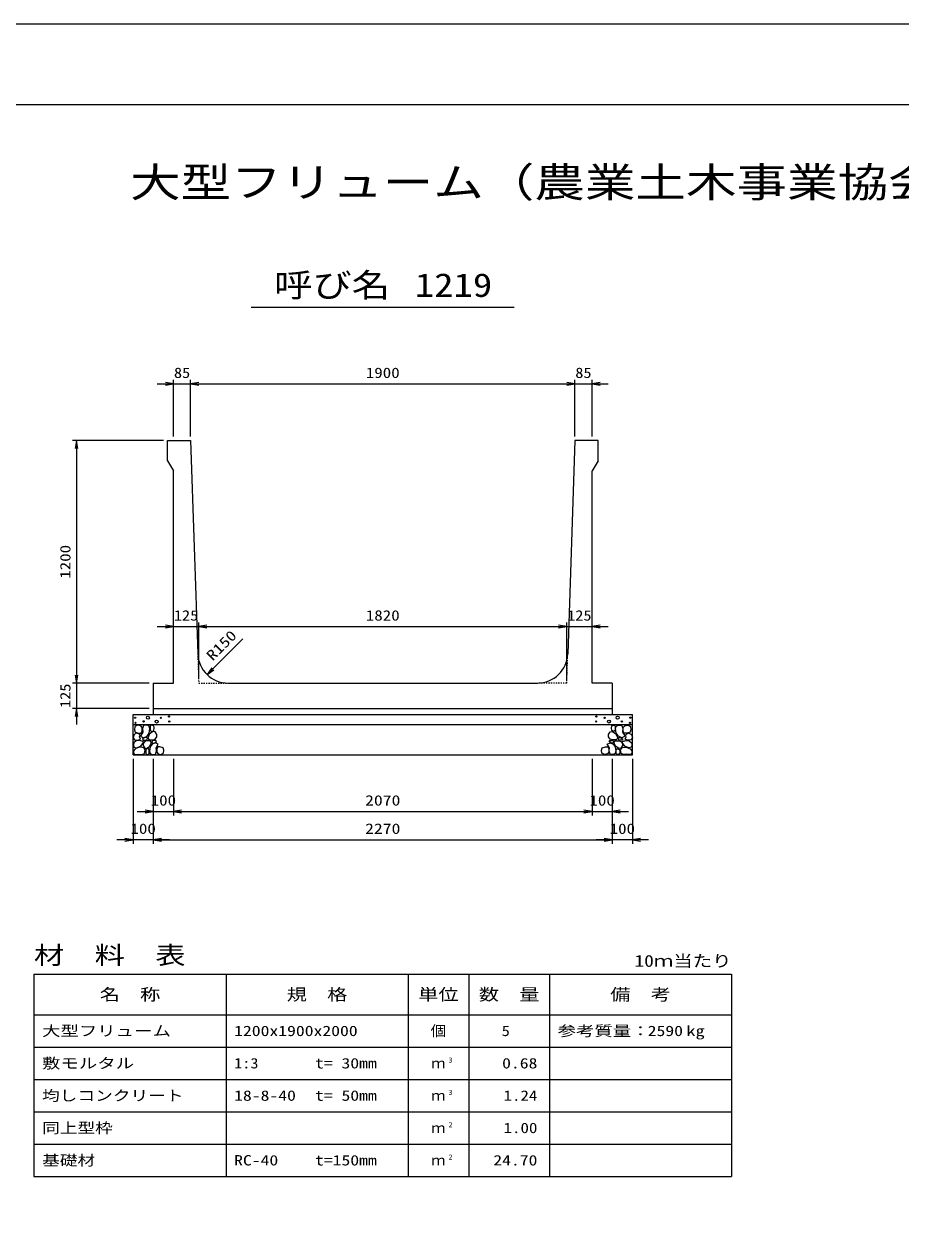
# Model space of a CAD drawing. Units: millimetres at full size. Extents: x 0 to 16820, y 0 to 11880.
# Drawn here: x 5636 to 9973, y 5940 to 11880 of the extents above; entities that cross this region are included whole.
import ezdxf
from ezdxf.enums import TextEntityAlignment as Align

# ---------------------------------------------------------------- set-up
doc = ezdxf.new("R2010")
doc.units = ezdxf.units.MM
doc.linetypes.add('DASHED_SPACED', pattern=[12, 6, -6])
for name, color, linetype, lineweight in [('0_2', 7, 'Continuous', 25), ('D-DCR-HCHn', 4, 'Continuous', 9), ('D-MTR-FRAM', 7, 'Continuous', 25), ('D-MTR-LINE', 7, 'Continuous', 25), ('D-STR-DIM', 7, 'Continuous', 25), ('D-STR-STRn', 1, 'Continuous', 25), ('D-TTL', 2, 'Continuous', 25), ('D-TTL-TXT', 7, 'Continuous', 25)]:
    doc.layers.add(name, color=color, linetype=linetype, lineweight=lineweight)
doc.layers.add('D-MTR', color=7, linetype='Continuous')
doc.layers.add('D-MTR-TXT', color=7, linetype='Continuous')
doc.styles.add('ＭＳ ゴシック', font='')
doc.styles.get('ＭＳ ゴシック').set_extended_font_data('MS Gothic')

# ---------------------------------------------------------------- blocks, each defined once
blk = doc.blocks.new('open_arrow')
at = {"color": 0, "linetype": 'Continuous', "lineweight": -2}
blk.add_lwpolyline([(7.5, 1.25), (0, 0), (7.5, -1.25)], dxfattribs=at)

msp = doc.modelspace()

# ---------------------------------------------------------------- linework, layer by layer
at = {"layer": '0_2'}
for p, q in [((6275, 8245), (6275, 7965)), ((6375, 8245), (6375, 7965)), ((6375, 8245), (6375, 7965)), ((8445, 8245), (8445, 7965)), ((6195, 7985), (6455, 7985)), ((6375, 7985), (8445, 7985))]:
    msp.add_line(p, q, dxfattribs=at)
at = {"layer": 'D-DCR-HCHn'}
for points in [[(6213.399, 8408.696), (6197.796, 8412.163), (6183.928, 8405.228), (6182.194, 8389.626), (6185.661, 8377.491), (6202.997, 8372.29), (6215.132, 8372.29), (6220.333, 8380.958), (6220.333, 8400.028)], [(6227.267, 8410.429), (6222.067, 8394.827), (6223.8, 8377.491), (6211.665, 8358.421), (6227.267, 8349.753), (6244.603, 8358.421), (6255.005, 8372.29), (6258.472, 8394.827), (6255.005, 8406.962), (6244.603, 8412.163)], [(6256.739, 8368.823), (6248.071, 8348.02), (6255.005, 8339.352), (6275.808, 8339.352), (6284.476, 8342.819), (6293.144, 8354.954), (6293.144, 8365.356), (6284.476, 8379.224), (6274.074, 8380.958)], [(6260.206, 8406.962), (6260.206, 8386.159), (6268.874, 8380.958), (6277.542, 8386.159), (6279.275, 8398.294), (6277.542, 8408.696), (6265.407, 8412.163)], [(8563.261, 8368.823), (8571.929, 8348.02), (8564.995, 8339.352), (8544.192, 8339.352), (8535.524, 8342.819), (8526.856, 8354.954), (8526.856, 8365.356), (8535.524, 8379.224), (8545.926, 8380.958)], [(8559.794, 8406.962), (8559.794, 8386.159), (8551.126, 8380.958), (8542.458, 8386.159), (8540.725, 8398.294), (8542.458, 8408.696), (8554.593, 8412.163)], [(8592.733, 8410.429), (8597.933, 8394.827), (8596.2, 8377.491), (8608.335, 8358.421), (8592.733, 8349.753), (8575.397, 8358.421), (8564.995, 8372.29), (8561.528, 8394.827), (8564.995, 8406.962), (8575.397, 8412.163)], [(8606.601, 8408.696), (8622.204, 8412.163), (8636.072, 8405.228), (8637.806, 8389.626), (8634.339, 8377.491), (8617.003, 8372.29), (8604.868, 8372.29), (8599.667, 8380.958), (8599.667, 8400.028)], [(6180.46, 8365.356), (6175.26, 8349.753), (6182.194, 8339.352), (6199.53, 8337.618), (6211.366, 8342.699), (6206.464, 8354.954), (6209.932, 8361.889), (6202.997, 8368.823), (6192.596, 8372.29)], [(6213.366, 8307.757), (6226.208, 8327.019), (6224.603, 8331.834), (6206.946, 8336.65), (6190.894, 8335.045), (6179.658, 8325.414), (6178.052, 8314.177), (6179.658, 8302.941), (6192.499, 8299.731)], [(6230.735, 8349.753), (6222.067, 8342.819), (6225.534, 8337.618), (6237.669, 8337.618), (6242.87, 8339.352), (6246.337, 8346.286), (6241.136, 8351.487)], [(6258.311, 8307.757), (6266.337, 8327.019), (6259.916, 8335.045), (6240.654, 8335.045), (6232.628, 8331.834), (6224.603, 8320.598), (6224.603, 8310.967), (6232.628, 8298.125), (6242.259, 8296.52)], [(6285.599, 8269.232), (6290.415, 8283.679), (6288.81, 8299.731), (6300.046, 8317.388), (6285.599, 8325.414), (6269.548, 8317.388), (6259.916, 8304.546), (6256.706, 8283.679), (6259.916, 8272.443), (6269.548, 8267.627)], [(6282.389, 8325.414), (6290.415, 8331.834), (6287.204, 8336.65), (6275.968, 8336.65), (6271.153, 8335.045), (6267.942, 8328.624), (6272.758, 8323.808)], [(8534.401, 8269.232), (8529.585, 8283.679), (8531.19, 8299.731), (8519.954, 8317.388), (8534.401, 8325.414), (8550.452, 8317.388), (8560.084, 8304.546), (8563.294, 8283.679), (8560.084, 8272.443), (8550.452, 8267.627)], [(8537.611, 8325.414), (8529.585, 8331.834), (8532.796, 8336.65), (8544.032, 8336.65), (8548.847, 8335.045), (8552.058, 8328.624), (8547.242, 8323.808)], [(8561.689, 8307.757), (8553.663, 8327.019), (8560.084, 8335.045), (8579.346, 8335.045), (8587.372, 8331.834), (8595.397, 8320.598), (8595.397, 8310.967), (8587.372, 8298.125), (8577.741, 8296.52)], [(8589.265, 8349.753), (8597.933, 8342.819), (8594.466, 8337.618), (8582.331, 8337.618), (8577.13, 8339.352), (8573.663, 8346.286), (8578.864, 8351.487)], [(8606.634, 8307.757), (8593.792, 8327.019), (8595.397, 8331.834), (8613.054, 8336.65), (8629.106, 8335.045), (8640.342, 8325.414), (8641.948, 8314.177), (8640.342, 8302.941), (8627.501, 8299.731)], [(8639.54, 8365.356), (8644.74, 8349.753), (8637.806, 8339.352), (8620.47, 8337.618), (8608.634, 8342.699), (8613.536, 8354.954), (8610.068, 8361.889), (8617.003, 8368.823), (8627.404, 8372.29)], [(6219.787, 8267.627), (6231.023, 8272.443), (6234.234, 8288.494), (6227.813, 8299.731), (6216.577, 8302.941), (6202.13, 8301.336), (6186.078, 8294.915), (6178.052, 8285.284), (6178.052, 8274.048), (6182.868, 8267.627), (6202.13, 8269.232)], [(6255.101, 8272.443), (6255.101, 8291.705), (6247.075, 8296.52), (6239.049, 8291.705), (6237.444, 8280.469), (6239.049, 8270.837), (6250.285, 8267.627)], [(6298.441, 8270.837), (6312.887, 8267.627), (6325.729, 8274.048), (6327.334, 8288.494), (6324.124, 8299.731), (6308.072, 8304.546), (6296.836, 8304.546), (6292.02, 8296.52), (6292.02, 8278.863)], [(8521.559, 8270.837), (8507.113, 8267.627), (8494.271, 8274.048), (8492.666, 8288.494), (8495.876, 8299.731), (8511.928, 8304.546), (8523.164, 8304.546), (8527.98, 8296.52), (8527.98, 8278.863)], [(8564.899, 8272.443), (8564.899, 8291.705), (8572.925, 8296.52), (8580.951, 8291.705), (8582.556, 8280.469), (8580.951, 8270.837), (8569.715, 8267.627)], [(8600.213, 8267.627), (8588.977, 8272.443), (8585.766, 8288.494), (8592.187, 8299.731), (8603.423, 8302.941), (8617.87, 8301.336), (8633.922, 8294.915), (8641.948, 8285.284), (8641.948, 8274.048), (8637.132, 8267.627), (8617.87, 8269.232)]]:
    msp.add_lwpolyline(points, close=True, dxfattribs=at)
for centre, radius in [((6185.727, 8448.955), 3), ((6248.336, 8448.955), 7.5), ((6291.664, 8429.961), 7.5), ((6312.708, 8448.164), 3), ((6353.131, 8455.006), 3), ((8466.869, 8455.006), 3), ((8507.292, 8448.164), 3), ((8528.336, 8429.961), 7.5), ((8571.664, 8448.955), 7.5), ((8634.273, 8448.955), 3), ((6186.869, 8423.91), 3), ((6227.292, 8430.752), 3), ((6354.273, 8429.961), 3), ((8465.727, 8429.961), 3), ((8592.708, 8430.752), 3), ((8633.131, 8423.91), 3)]:
    msp.add_circle(centre, radius, dxfattribs=at)
at = {"layer": 'D-MTR-FRAM'}
for p, q in [((5685, 7180), (9135, 7180)), ((5685, 7180), (5685, 6180)), ((9135, 7180), (9135, 6180)), ((5685, 6180), (9135, 6180))]:
    msp.add_line(p, q, dxfattribs=at)
at = {"layer": 'D-MTR-LINE'}
for p, q in [((6635, 7180), (6635, 6180)), ((7535, 7180), (7535, 6180)), ((7835, 7180), (7835, 6180)), ((8235, 7180), (8235, 6180)), ((5685, 6980), (9135, 6980)), ((5685, 6820), (9135, 6820)), ((5685, 6660), (9135, 6660)), ((5685, 6500), (9135, 6500)), ((5685, 6340), (9135, 6340))]:
    msp.add_line(p, q, dxfattribs=at)
at = {"layer": 'D-STR-DIM'}
for p, q in [((6295, 10100), (6540, 10100)), ((6375, 9840), (6375, 10120)), ((6460, 9840), (6460, 10120)), ((6460, 9840), (6460, 10120)), ((6460, 10100), (8360, 10100)), ((8280, 10100), (8525, 10100)), ((8360, 9840), (8360, 10120)), ((8360, 9840), (8360, 10120)), ((8445, 9840), (8445, 10120)), ((6325, 9820), (5875, 9820)), ((5895, 9820), (5895, 8620)), ((6500, 8640), (6500, 8920)), ((6500, 8640), (6500, 8920)), ((8320, 8640), (8320, 8920)), ((8320, 8640), (8320, 8920)), ((6295, 8900), (6580, 8900)), ((6500, 8900), (8320, 8900)), ((8240, 8900), (8525, 8900)), ((6540.799, 8662.182), (6717.576, 8838.958)), ((5895, 8700), (5895, 8415)), ((6255, 8620), (5875, 8620)), ((6255, 8620), (5875, 8620)), ((6255, 8495), (5875, 8495)), ((6175, 8245), (6175, 7825)), ((6275, 8245), (6275, 7825)), ((6275, 8245), (6275, 7825)), ((8445, 8245), (8445, 7965)), ((8545, 8245), (8545, 7825)), ((8545, 8245), (8545, 7825)), ((8545, 8245), (8545, 7965)), ((8645, 8245), (8645, 7825)), ((8365, 7985), (8625, 7985)), ((6355, 7845), (6095, 7845)), ((6275, 7845), (8545, 7845)), ((8725, 7845), (8465, 7845))]:
    msp.add_line(p, q, dxfattribs=at)
at = {"layer": 'D-STR-STRn'}
for p, q in [((6345, 9820), (6460, 9820)), ((6345, 9720), (6345, 9820)), ((6460, 9820), (6495.167, 8765.003)), ((8360, 9820), (8324.833, 8765.003)), ((8475, 9820), (8360, 9820)), ((8475, 9720), (8475, 9820)), ((6345, 9720), (6375, 9670)), ((8475, 9720), (8445, 9670)), ((6375, 8620), (6375, 9670)), ((8445, 8620), (8445, 9670)), ((6275, 8620), (6275, 8495)), ((6275, 8620), (6375, 8620)), ((6645.083, 8620), (8174.917, 8620)), ((8545, 8620), (8445, 8620)), ((8545, 8620), (8545, 8495)), ((6275, 8495), (8545, 8495)), ((6275, 8495), (6275, 8465)), ((8545, 8495), (8545, 8465)), ((6175, 8265), (6175, 8465)), ((6175, 8465), (8645, 8465)), ((8645, 8265), (8645, 8465)), ((6175, 8415), (8645, 8415)), ((6175, 8265), (8645, 8265))]:
    msp.add_line(p, q, dxfattribs=at)
at = {"layer": 'D-STR-STRn', "color": 2, "linetype": 'DASHED_SPACED'}
for p, q in [((6495.167, 8765.003), (6500, 8620)), ((8320, 8620), (8324.833, 8765.003)), ((6500, 8620), (6645.083, 8620)), ((8320, 8620), (8174.917, 8620))]:
    msp.add_line(p, q, dxfattribs=at)
at = {"layer": 'D-STR-STRn'}
for centre, start, end in [((6645.083, 8770), 181.90915, 270), ((8174.917, 8770), 270, 358.09085)]:
    msp.add_arc(centre, 150, start, end, dxfattribs=at)
at = {"layer": 'D-TTL'}
for points in [[(0, 0), (16820, 0), (16820, 11880), (0, 11880)], [(400, 400), (16420, 400), (16420, 11480), (400, 11480)]]:
    msp.add_lwpolyline(points, close=True, dxfattribs=at)
at = {"layer": 'D-TTL-TXT'}
msp.add_line((6760, 10480), (8060, 10480), dxfattribs=at)

# ---------------------------------------------------------------- block references
at = {"layer": '0_2', "xscale": 5.33, "yscale": 5.33, "rotation": 180}
for p in [(6275, 7985), (8445, 7985)]:
    msp.add_blockref('open_arrow', p, dxfattribs=at)
at = {"layer": '0_2', "xscale": 5.33, "yscale": 5.33}
msp.add_blockref('open_arrow', (6375, 7985), dxfattribs=at)
msp.add_blockref('open_arrow', (6375, 7985), dxfattribs=at)
at = {"layer": 'D-STR-DIM', "xscale": 5.33, "yscale": 5.33}
for p, rotation in [((6375, 10100), 180), ((8360, 10100), 180), ((8360, 10100), 180), ((5895, 9820), 270), ((6375, 8900), 180), ((8320, 8900), 180), ((8320, 8900), 180), ((6540.799, 8662.182), 45), ((5895, 8620), 90), ((5895, 8620), 90), ((5895, 8495), 270), ((8445, 7985), 180), ((6175, 7845), 180), ((8545, 7845), 180), ((8545, 7845), 180)]:
    msp.add_blockref('open_arrow', p, dxfattribs=dict(at, rotation=rotation))
for p in [(6460, 10100), (6460, 10100), (8445, 10100), (6500, 8900), (6500, 8900), (8445, 8900), (8545, 7985), (6275, 7845), (6275, 7845), (8645, 7845)]:
    msp.add_blockref('open_arrow', p, dxfattribs=at)

# ---------------------------------------------------------------- texts
at = {"layer": '0_2', "style": 'ＭＳ ゴシック'}
for s, width, p in [('100', 1.2, (6325, 8040)), ('2070', 1.25, (7410, 8040))]:
    msp.add_text(s, height=51.32, dxfattribs=dict(at, width=width)).set_placement(p, align=Align.MIDDLE_CENTER)
at = {"layer": 'D-MTR', "style": 'ＭＳ ゴシック', "width": 1.25}
msp.add_text('材\u3000料\u3000表', height=87.98, dxfattribs=at).set_placement((5685, 7204), align=Align.BOTTOM_LEFT)
at = {"layer": 'D-MTR', "style": 'ＭＳ ゴシック', "width": 1.2}
msp.add_text('10ｍ当たり', height=58.65, dxfattribs=at).set_placement((9135, 7199.333), align=Align.BOTTOM_RIGHT)
at = {"layer": 'D-MTR-TXT', "style": 'ＭＳ ゴシック'}
for s, height, width, p in [('名\u3000称', 58.65, 1.25, (6160, 7080)), ('規\u3000格', 58.65, 1.25, (7085, 7080)), ('単位', 58.65, 1.25, (7685, 7080)), ('数\u3000量', 58.65, 1.25, (8035, 7080)), ('備\u3000考', 58.65, 1.25, (8685, 7080)), ('個', 51.32, 1.1, (7685, 6900))]:
    msp.add_text(s, height=height, dxfattribs=dict(at, width=width)).set_placement(p, align=Align.MIDDLE_CENTER)
for s, width, p in [('大型フリューム', 1.3, (5725, 6900)), ('1200x1900x2000', 1.25, (6675, 6900)), ('参考質量：    kg', 1.3, (8275, 6900)), ('敷モルタル', 1.3, (5725, 6740)), ('1:3', 1.15, (6675, 6740)), ('t= 30mm', 1.25, (7075, 6740)), ('均しコンクリート', 1.25, (5725, 6580)), ('18-8-40', 1.25, (6675, 6580)), ('t= 50mm', 1.25, (7075, 6580)), ('同上型枠', 1.25, (5725, 6420)), ('基礎材', 1.25, (5725, 6260)), ('RC-40', 1.25, (6675, 6260)), ('t=150mm', 1.25, (7075, 6260))]:
    msp.add_text(s, height=51.32, dxfattribs=dict(at, width=width)).set_placement(p, align=Align.MIDDLE_LEFT)
for s, width, p in [('5', 1.15, (8038.553, 6900)), ('2590', 1.25, (8895, 6900)), ('0.68', 1.25, (8175, 6740)), ('1.24', 1.2, (8175, 6580)), ('1.00', 1.2, (8175, 6420)), ('24.70', 1.25, (8175, 6260))]:
    msp.add_text(s, height=51.32, dxfattribs=dict(at, width=width)).set_placement(p, align=Align.MIDDLE_RIGHT)
for p in [(7685, 6740), (7685, 6580), (7685, 6420), (7685, 6260)]:
    msp.add_text('ｍ', height=51.32, dxfattribs=at).set_placement(p, align=Align.MIDDLE_CENTER)
at = {"layer": 'D-MTR-TXT', "style": 'ＭＳ ゴシック', "width": 1.15}
for s, p in [('3', (7735, 6735.333)), ('3', (7735, 6575.333)), ('2', (7735, 6415.333)), ('2', (7735, 6255.333))]:
    msp.add_text(s, height=25.66, dxfattribs=at).set_placement(p, align=Align.BOTTOM_LEFT)
at = {"layer": 'D-STR-DIM', "style": 'ＭＳ ゴシック'}
for s, width, p in [('85', 1.15, (6417.5, 10155)), ('1900', 1.2, (7410, 10155)), ('85', 1.15, (8402.5, 10155)), ('125', 1.15, (6437.5, 8955)), ('1820', 1.2, (7410, 8955)), ('125', 1.15, (8382.5, 8955)), ('100', 1.2, (8495, 8040)), ('100', 1.2, (6225, 7900)), ('2270', 1.25, (7410, 7900)), ('100', 1.2, (8595, 7900))]:
    msp.add_text(s, height=51.32, dxfattribs=dict(at, width=width)).set_placement(p, align=Align.MIDDLE_CENTER)
for s, width, p in [('1200', 1.2, (5840, 9220)), ('125', 1.15, (5840, 8557.5))]:
    msp.add_text(s, height=51.32, rotation=90, dxfattribs=dict(at, width=width)).set_placement(p, align=Align.MIDDLE_CENTER)
at = {"layer": 'D-STR-DIM', "style": 'ＭＳ ゴシック', "width": 1.25}
msp.add_text('R150', height=51.32, rotation=45, dxfattribs=at).set_placement((6579.739, 8716.207), align=Align.BOTTOM_LEFT)
at = {"layer": 'D-TTL-TXT', "style": 'ＭＳ ゴシック'}
for s, height, width, p in [('大型フリューム（農業土木事業協会型）', 146.6, 1.25, (8410, 10980)), ('呼び名', 117.3, 1.2, (7160, 10495)), ('1219', 117.3, 1.2, (7760, 10495))]:
    msp.add_text(s, height=height, dxfattribs=dict(at, width=width)).set_placement(p, align=Align.BOTTOM_CENTER)

doc.saveas('drawing.dxf')
